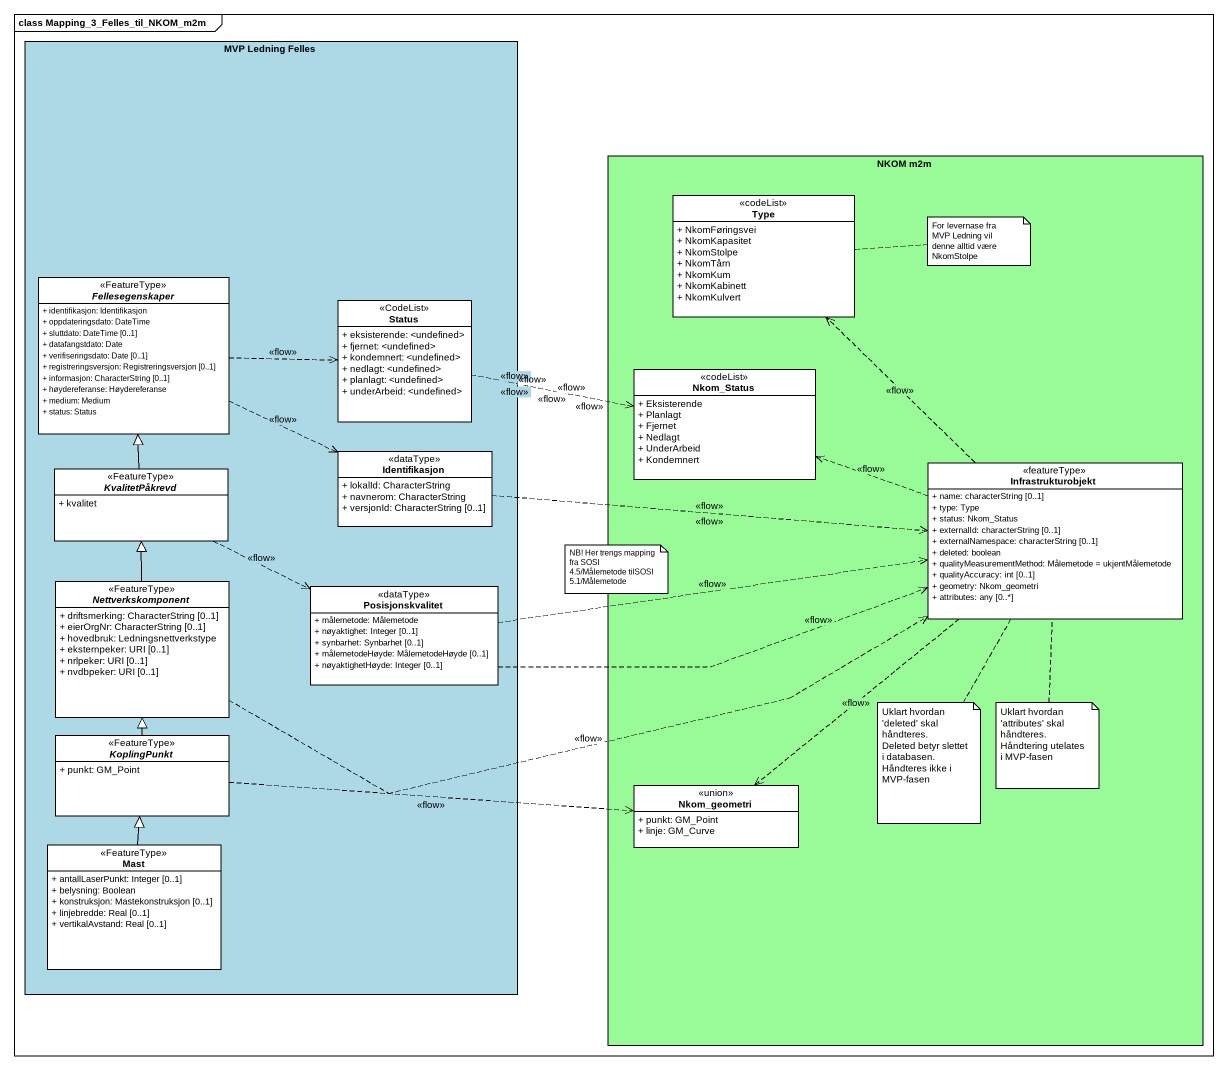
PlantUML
@startuml
mainframe class Mapping_3_Felles_til_NKOM_m2m
hide circle
hide empty members
skinparam classAttributeIconSize 0
rectangle "MVP Ledning Felles" as MVP_Ledning_Felles #ADD8E6 {
  abstract class Fellesegenskaper <<FeatureType>> {
    + identifikasjon: Identifikasjon
    + oppdateringsdato: DateTime
    + sluttdato: DateTime [0..1]
    + datafangstdato: Date
    + verifiseringsdato: Date [0..1]
    + registreringsversjon: Registreringsversjon [0..1]
    + informasjon: CharacterString [0..1]
    + høydereferanse: Høydereferanse
    + medium: Medium
    + status: Status
  }
  class Status <<CodeList>> {
    + eksisterende: <undefined>
    + fjernet: <undefined>
    + kondemnert: <undefined>
    + nedlagt: <undefined>
    + planlagt: <undefined>
    + underArbeid: <undefined>
  }
  class Identifikasjon <<dataType>> {
    + lokalId: CharacterString
    + navnerom: CharacterString
    + versjonId: CharacterString [0..1]
  }
  abstract class KvalitetPåkrevd <<FeatureType>> {
    + kvalitet
  }
  abstract class Nettverkskomponent <<FeatureType>> #FFFFFF {
    + driftsmerking: CharacterString [0..1]
    + eierOrgNr: CharacterString [0..1]
    + hovedbruk: Ledningsnettverkstype
    + eksternpeker: URI [0..1]
    + nrlpeker: URI [0..1]
    + nvdbpeker: URI [0..1]
  }
  class Posisjonskvalitet <<dataType>> {
    + målemetode: Målemetode
    + nøyaktighet: Integer [0..1]
    + synbarhet: Synbarhet [0..1]
    + målemetodeHøyde: MålemetodeHøyde [0..1]
    + nøyaktighetHøyde: Integer [0..1]
  }
  abstract class KoplingPunkt <<FeatureType>> #FFFFFF {
    + punkt: GM_Point
  }
  class Mast <<FeatureType>> #FFFFFF {
    + antallLaserPunkt: Integer [0..1]
    + belysning: Boolean
    + konstruksjon: Mastekonstruksjon [0..1]
    + linjebredde: Real [0..1]
    + vertikalAvstand: Real [0..1]
  }
}
rectangle "NKOM m2m" as NKOM_m2m #98FB98 {
  class Type <<codeList>> {
    + NkomFøringsvei
    + NkomKapasitet
    + NkomStolpe
    + NkomTårn
    + NkomKum
    + NkomKabinett
    + NkomKulvert
  }
  class Nkom_Status <<codeList>> {
    + Eksisterende
    + Planlagt
    + Fjernet
    + Nedlagt
    + UnderArbeid
    + Kondemnert
  }
  class Infrastrukturobjekt <<featureType>> {
    + name: characterString [0..1]
    + type: Type
    + status: Nkom_Status
    + externalId: characterString [0..1]
    + externalNamespace: characterString [0..1]
    + deleted: boolean
    + qualityMeasurementMethod: Målemetode = ukjentMålemetode
    + qualityAccuracy: int [0..1]
    + geometry: Nkom_geometri
    + attributes: any [0..*]
  }
  class Nkom_geometri <<union>> {
    + punkt: GM_Point
    + linje: GM_Curve
  }
}
Fellesegenskaper .right.> Status : <<flow>>
Fellesegenskaper .right.> Identifikasjon : <<flow>>
Status .right.> Nkom_Status : <<flow>>
Status .right.> Nkom_Status : <<flow>>
Status .right.> Nkom_Status : <<flow>>
Status .right.> Nkom_Status : <<flow>>
Status .right.> Nkom_Status : <<flow>>
Status .right.> Nkom_Status : <<flow>>
Identifikasjon .right.> Infrastrukturobjekt : <<flow>>
Identifikasjon .right.> Infrastrukturobjekt : <<flow>>
Infrastrukturobjekt .up.> Type : <<flow>>
Infrastrukturobjekt .left.> Nkom_Status : <<flow>>
Infrastrukturobjekt ..> Nkom_geometri : <<flow>>
KvalitetPåkrevd -up-|> Fellesegenskaper
KvalitetPåkrevd .right.> Posisjonskvalitet : <<flow>>
Nettverkskomponent .right.> Infrastrukturobjekt : <<flow>>
Nettverkskomponent -up-|> KvalitetPåkrevd
Posisjonskvalitet .right.> Infrastrukturobjekt : <<flow>>
Posisjonskvalitet .right.> Infrastrukturobjekt : <<flow>>
KoplingPunkt -up-|> Nettverkskomponent
KoplingPunkt .right.> Nkom_geometri : <<flow>>
Mast -up-|> KoplingPunkt
note right of Type : For levernase fra MVP Ledning vil denne alltid være NkomStolpe
note as N2
  NB! Her trengs mapping fra SOSI 4.5/Målemetode tilSOSI 5.1/Målemetode
end note
note bottom of Infrastrukturobjekt
  Uklart hvordan 'deleted' skal håndteres.
  Deleted betyr slettet i databasen.
  Håndteres ikke i MVP-fasen
end note
note bottom of Infrastrukturobjekt
  Uklart hvordan 'attributes' skal håndteres.
  Håndtering utelates i MVP-fasen
end note
@enduml
